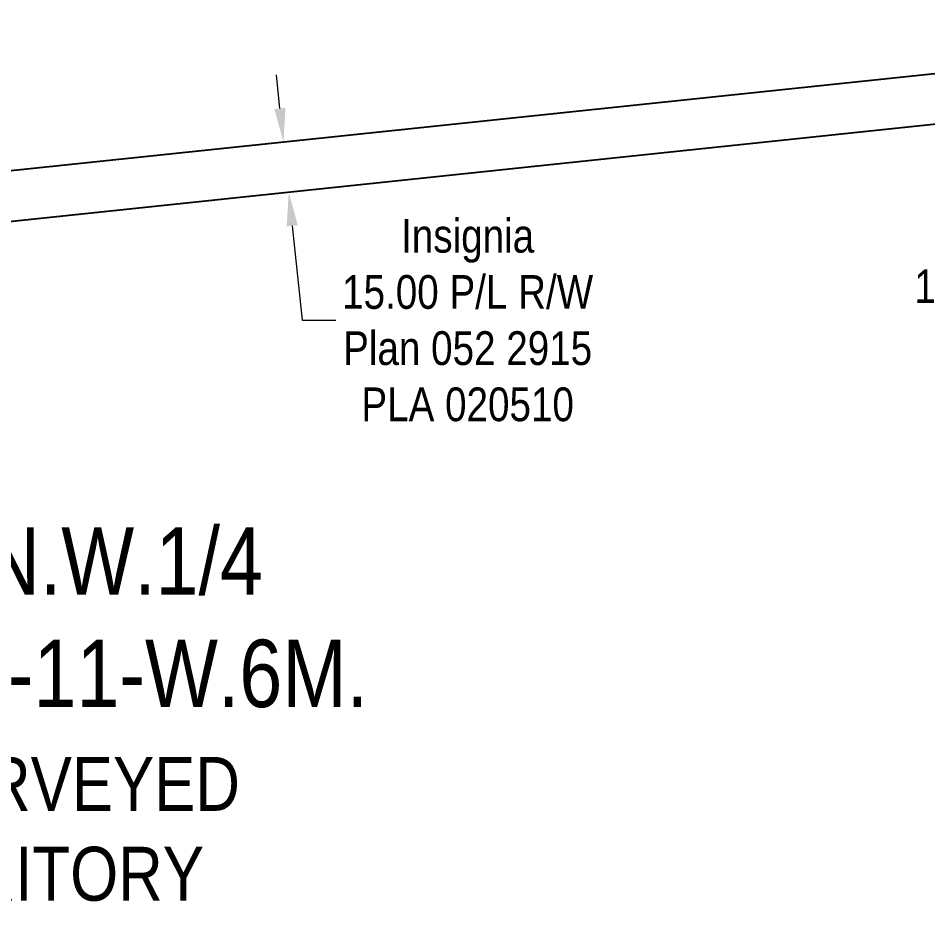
# Model space of a CAD drawing. Extents: x 333858 to 342713, y 6154085 to 6163590.
# Drawn here: x 334421 to 334690.9, y 6158253.3 to 6158517.6 of the extents above; entities that cross this region are included whole.
import ezdxf

# ---------------------------------------------------------------- set-up
doc = ezdxf.new("R2010")
doc.units = 0
doc.header["$LTSCALE"] = 5
doc.header["$PDSIZE"] = 0.5
doc.linetypes.add('foc-ACCESSROAD', pattern=[3.75, 2.5, -1.25])
doc.layers.get('Defpoints').update_dxf_attribs({"color": 9})
for name, color, linetype in [('C-SYMBOL', 7, 'Continuous'), ('F-RW', 190, 'Continuous'), ('F-WS', 190, 'foc-ACCESSROAD'), ('L-UNS-T', 3, 'Continuous')]:
    doc.layers.add(name, color=color, linetype=linetype)
doc.layers.add('F-RW-T', color=190, linetype='Continuous', lineweight=9)
doc.styles.add('175L', font='ARIALN.TTF', dxfattribs={"height": 20})
doc.styles.add('80CG', font='ARIALN.TTF', dxfattribs={"height": 10})
doc.styles.add('80L', font='ARIALN.TTF', dxfattribs={"height": 10})
doc.dimstyles.new('Compass 5 000', dxfattribs={"dimscale": 5, "dimtxt": 9, "dimasz": 2, "dimexe": 0.2, "dimexo": 0.0625, "dimgap": 0.5, "dimtad": 0, "dimtih": 1, "dimtoh": 1, "dimzin": 0, "dimdsep": 46, "dimtxsty": '80CG', "dimcen": 0.1, "dimse1": 1, "dimse2": 1, "dimclrd": 256, "dimclrt": 256, "dimaunit": 1, "dimadec": 4, "dimazin": 0, "dimtfac": 0.06, "dimtofl": 0, "dimtmove": 0, "dimatfit": 1, "dimfxl": 0.2, "dimtolj": 1, "dimtzin": 0, "dimlwd": -1, "dimarcsym": 0})

# ---------------------------------------------------------------- blocks, each defined once
blk = doc.blocks.new('*D468')
at = {"layer": 'Defpoints', "color": 0, "transparency": 16777216}
for p in [(334476.15, 6158478.39), (334501.3, 6158465.93), (334477.72, 6158463.45)]:
    blk.add_point(p, dxfattribs=at)
at = {"layer": 'F-RW-T', "transparency": 16777216}
for p, q in [((334498.69, 6158490.81), (334497.64, 6158500.76)), ((334502.35, 6158455.98), (334505.29, 6158427.95)), ((334505.29, 6158427.95), (334515.29, 6158427.95))]:
    blk.add_line(p, q, dxfattribs=at)
for points in [[(334500.34, 6158490.99), (334497.03, 6158490.64), (334499.73, 6158480.87)], [(334504, 6158456.15), (334500.69, 6158455.81), (334501.3, 6158465.93)]]:
    blk.add_solid(points, dxfattribs=at)
at = {"layer": 'F-RW-T', "transparency": 16777216, "insert": (334554.38, 6158427.95), "char_height": 10, "attachment_point": 5, "style": '80CG'}
blk.add_mtext('\\A1;Insignia\\P15.00 P/L R/W\\PPlan 052 2915\\PPLA 020510', dxfattribs=at)

msp = doc.modelspace()

# ---------------------------------------------------------------- linework, layer by layer
at = {"layer": 'F-RW'}
msp.add_lwpolyline([(334008.986, 6158596.256), (334102.279, 6158588.405), (334108.723, 6158587.863), (334120.349, 6158586.885), (334138.578, 6158578.959), (334390.561, 6158469.397), (334754.264, 6158507.6), (334756.97, 6158508.044), (334809.906, 6158516.713), (334819.066, 6158518.214), (334821.491, 6158503.417), (334809.86, 6158501.512), (334756.266, 6158492.733), (334752.651, 6158492.353), (334388.139, 6158454.028), (334137.971, 6158562.86), (334116.628, 6158572.145), (334108.157, 6158572.865), (334008.423, 6158581.317)], dxfattribs=at)

# ---------------------------------------------------------------- texts
at = {"layer": 'C-SYMBOL', "color": 3, "insert": (334415.995, 6158366.498), "char_height": 19.99587, "width": 215.93985, "attachment_point": 2, "style": '175L', "bg_fill": 3, "box_fill_scale": 1.2, "bg_fill_color": 256, "bg_fill_transparency": 0}
msp.add_mtext('Theor. N.W.1/4\\PSec. 34-75-11-W.6M.', dxfattribs=at)
at = {"layer": 'F-WS', "insert": (334682.749, 6158459.706), "char_height": 10, "attachment_point": 1, "style": '80L'}
msp.add_mtext_dynamic_manual_height_columns('\\pi24.058;Insignia\\P\\pi4.171;11-34 (Surface)\\P\\pi11.187;MSL 210625', width=86.00921, gutter_width=50, heights=[0], dxfattribs=at)
at = {"layer": 'L-UNS-T', "color": 3, "insert": (334423.219, 6158276.942), "char_height": 15.9967, "attachment_point": 5, "style": '80L', "bg_fill": 3, "box_fill_scale": 1.15, "bg_fill_color": 256, "bg_fill_true_color": 256, "bg_fill_transparency": 0}
msp.add_mtext_dynamic_manual_height_columns('UNSURVEYED TERRITORY', width=126.41375, gutter_width=47.5, heights=[0], dxfattribs=at)

# ---------------------------------------------------------------- next in the draw order: dimensions: what is measured, and where the dimension line sits
at = {"layer": 'F-RW-T'}
dim = msp.add_linear_dim(base=(334501.302, 6158465.926), p1=(334476.152, 6158478.387), p2=(334477.722, 6158463.447), angle=276.002, text='Insignia\\P15.00 P/L R/W\\PPlan 052 2915\\PPLA 020510', dimstyle='Compass 5 000', dxfattribs=at)
dim.commit()
dim.dimension.update_dxf_attribs({"geometry": '*D468', "text_midpoint": (334554.38, 6158427.954), "dimtype": 161})

doc.saveas('drawing.dxf')
